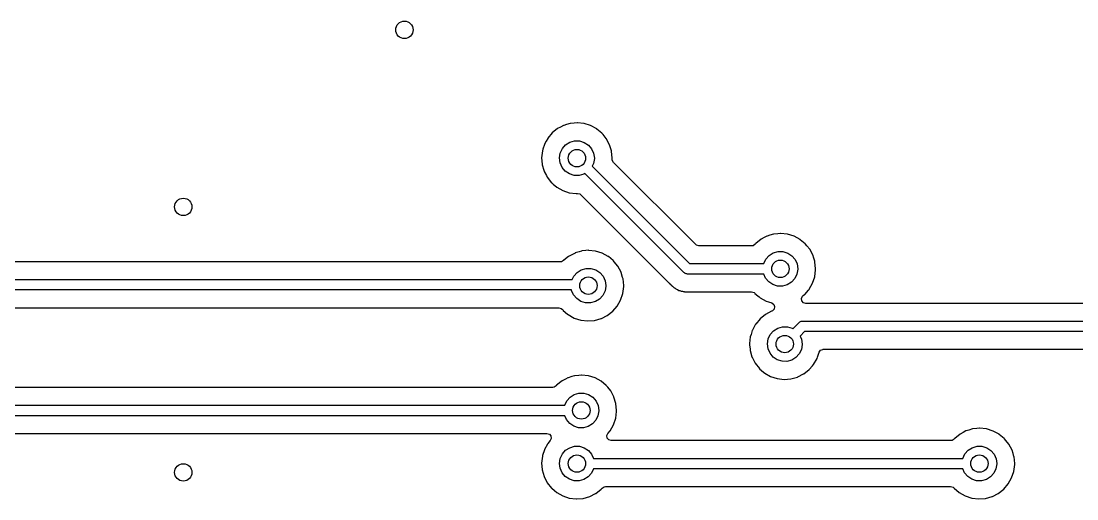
# Model space of a CAD drawing. Extents: x 123 to 292, y -246 to -33.
# Drawn here: x 183.81 to 214.13, y -138.17 to -124.46 of the extents above; entities that cross this region are included whole.
import ezdxf

# ---------------------------------------------------------------- set-up
doc = ezdxf.new("R2010")
doc.units = 0
doc.layers.add('BLACK', color=7, linetype='CONTINUOUS')

msp = doc.modelspace()

# ---------------------------------------------------------------- linework, layer by layer
at = {"layer": 'BLACK', "linetype": 'CONTINUOUS'}
for p, q in [((199.216, -127.549), (199.062, -127.673)), ((199.295, -127.508), (199.216, -127.549)), ((199.386, -127.46), (199.295, -127.508)), ((199.391, -127.457), (199.386, -127.46)), ((199.386, -127.46), (199.386, -127.46)), ((199.47, -127.434), (199.391, -127.457)), ((199.575, -127.403), (199.47, -127.434)), ((199.581, -127.402), (199.575, -127.403)), ((199.575, -127.403), (199.575, -127.403)), ((199.587, -127.401), (199.581, -127.402)), ((199.696, -127.391), (199.587, -127.401)), ((199.587, -127.401), (199.587, -127.401)), ((199.778, -127.384), (199.696, -127.391)), ((199.784, -127.384), (199.778, -127.384)), ((199.969, -127.404), (199.784, -127.384)), ((199.784, -127.384), (199.784, -127.384)), ((199.975, -127.404), (199.969, -127.404)), ((199.969, -127.404), (199.969, -127.404)), ((200.164, -127.463), (199.975, -127.404)), ((200.338, -127.557), (200.164, -127.463)), ((200.342, -127.561), (200.338, -127.557)), ((200.484, -127.678), (200.342, -127.561)), ((200.342, -127.561), (200.342, -127.561)), ((198.889, -127.907), (198.84, -127.998)), ((198.932, -127.83), (198.889, -127.907)), ((198.935, -127.824), (198.932, -127.83)), ((198.932, -127.83), (198.932, -127.83)), ((199.062, -127.673), (198.935, -127.824)), ((199.567, -127.941), (199.703, -127.902)), ((199.703, -127.902), (199.845, -127.902)), ((199.845, -127.902), (199.981, -127.943)), ((200.49, -127.683), (200.484, -127.678)), ((200.494, -127.688), (200.49, -127.683)), ((200.522, -127.722), (200.494, -127.688)), ((200.494, -127.688), (200.494, -127.688)), ((200.615, -127.836), (200.522, -127.722)), ((200.708, -128.011), (200.615, -127.836)), ((198.78, -128.186), (198.758, -128.383)), ((198.795, -128.139), (198.78, -128.186)), ((198.838, -128.004), (198.795, -128.139)), ((198.84, -127.998), (198.838, -128.004)), ((198.838, -128.004), (198.838, -128.004)), ((199.293, -128.251), (199.353, -128.122)), ((199.353, -128.122), (199.447, -128.016)), ((199.447, -128.016), (199.567, -127.941)), ((199.981, -127.943), (200.1, -128.02)), ((200.1, -128.02), (200.192, -128.128)), ((200.192, -128.128), (200.251, -128.257)), ((200.734, -128.097), (200.708, -128.011)), ((200.761, -128.186), (200.734, -128.097)), ((200.765, -128.2), (200.761, -128.186)), ((200.784, -128.397), (200.765, -128.2)), ((198.758, -128.383), (198.758, -128.39)), ((198.758, -128.39), (198.773, -128.567)), ((199.271, -128.391), (199.293, -128.251)), ((199.289, -128.531), (199.271, -128.391)), ((199.347, -128.661), (199.289, -128.531)), ((200.271, -128.409), (200.247, -128.549)), ((200.251, -128.257), (200.271, -128.397)), ((200.271, -128.397), (200.271, -128.409)), ((200.784, -128.424), (200.784, -128.397)), ((200.784, -128.425), (200.784, -128.424)), ((200.787, -128.453), (200.784, -128.425)), ((200.821, -128.516), (200.787, -128.453)), ((203.182, -130.877), (200.821, -128.516)), ((198.773, -128.567), (198.774, -128.58)), ((198.774, -128.58), (198.776, -128.586)), ((198.776, -128.586), (198.821, -128.743)), ((198.821, -128.743), (198.829, -128.77)), ((198.829, -128.77), (198.832, -128.776)), ((198.832, -128.776), (198.893, -128.894)), ((199.438, -128.77), (199.347, -128.661)), ((199.556, -128.848), (199.438, -128.77)), ((199.999, -128.838), (199.97, -128.856)), ((202.84, -131.678), (199.999, -128.838)), ((200.247, -128.549), (200.211, -128.625)), ((200.211, -128.625), (203.008, -131.422)), ((198.893, -128.894), (198.919, -128.946)), ((198.919, -128.946), (199.042, -129.101)), ((199.042, -129.101), (199.047, -129.105)), ((199.047, -129.105), (199.047, -129.105)), ((199.047, -129.105), (199.089, -129.141)), ((199.089, -129.141), (199.193, -129.229)), ((199.691, -128.891), (199.556, -128.848)), ((199.833, -128.893), (199.691, -128.891)), ((199.97, -128.856), (199.833, -128.893)), ((199.193, -129.229), (199.365, -129.326)), ((199.365, -129.326), (199.553, -129.387)), ((199.553, -129.387), (199.75, -129.41)), ((199.75, -129.41), (199.756, -129.41)), ((199.756, -129.41), (199.767, -129.409)), ((199.756, -129.41), (199.756, -129.41)), ((199.767, -129.409), (199.788, -129.407)), ((199.788, -129.407), (199.857, -129.422)), ((199.857, -129.422), (199.887, -129.444)), ((199.887, -129.444), (202.422, -131.98)), ((205.228, -130.635), (205.152, -130.675)), ((205.233, -130.632), (205.228, -130.635)), ((205.228, -130.635), (205.228, -130.635)), ((205.312, -130.609), (205.233, -130.632)), ((205.417, -130.578), (205.312, -130.609)), ((205.423, -130.577), (205.417, -130.578)), ((205.417, -130.578), (205.417, -130.578)), ((205.429, -130.576), (205.423, -130.577)), ((205.538, -130.566), (205.429, -130.576)), ((205.429, -130.576), (205.429, -130.576)), ((205.62, -130.559), (205.538, -130.566)), ((205.626, -130.559), (205.62, -130.559)), ((205.811, -130.579), (205.626, -130.559)), ((205.626, -130.559), (205.626, -130.559)), ((205.817, -130.579), (205.811, -130.579)), ((205.811, -130.579), (205.811, -130.579)), ((206.006, -130.638), (205.817, -130.579)), ((206.18, -130.732), (206.006, -130.638)), ((203.203, -130.893), (203.182, -130.877)), ((203.271, -130.913), (203.203, -130.893)), ((204.79, -130.913), (203.271, -130.913)), ((204.828, -130.908), (204.79, -130.913)), ((204.887, -130.868), (204.828, -130.908)), ((204.9, -130.853), (204.887, -130.868)), ((204.904, -130.848), (204.9, -130.853)), ((205.058, -130.724), (204.904, -130.848)), ((205.152, -130.675), (205.058, -130.724)), ((206.184, -130.736), (206.18, -130.732)), ((206.327, -130.854), (206.184, -130.736)), ((206.184, -130.736), (206.184, -130.736)), ((206.332, -130.858), (206.327, -130.854)), ((206.336, -130.863), (206.332, -130.858)), ((206.377, -130.913), (206.336, -130.863)), ((206.336, -130.863), (206.336, -130.863)), ((206.457, -131.011), (206.377, -130.913)), ((199.532, -131.218), (199.397, -131.327)), ((199.546, -131.207), (199.532, -131.218)), ((199.644, -131.156), (199.546, -131.207)), ((199.716, -131.118), (199.644, -131.156)), ((199.722, -131.115), (199.716, -131.118)), ((199.716, -131.118), (199.716, -131.118)), ((199.832, -131.083), (199.722, -131.115)), ((199.905, -131.061), (199.832, -131.083)), ((199.911, -131.059), (199.905, -131.061)), ((199.905, -131.061), (199.905, -131.061)), ((199.917, -131.059), (199.911, -131.059)), ((200.026, -131.049), (199.917, -131.059)), ((199.917, -131.059), (199.917, -131.059)), ((200.108, -131.041), (200.026, -131.049)), ((200.114, -131.042), (200.108, -131.041)), ((200.299, -131.061), (200.114, -131.042)), ((200.114, -131.042), (200.114, -131.042)), ((200.305, -131.062), (200.299, -131.061)), ((200.299, -131.061), (200.299, -131.061)), ((200.494, -131.12), (200.305, -131.062)), ((200.668, -131.214), (200.494, -131.12)), ((200.673, -131.218), (200.668, -131.214)), ((200.812, -131.334), (200.673, -131.218)), ((200.673, -131.218), (200.673, -131.218)), ((205.195, -131.297), (205.289, -131.191)), ((205.289, -131.191), (205.409, -131.116)), ((205.409, -131.116), (205.545, -131.077)), ((205.545, -131.077), (205.687, -131.077)), ((205.687, -131.077), (205.823, -131.118)), ((205.823, -131.118), (205.942, -131.195)), ((205.942, -131.195), (206.034, -131.303)), ((206.55, -131.186), (206.457, -131.011)), ((206.565, -131.234), (206.55, -131.186)), ((206.6, -131.351), (206.565, -131.234)), ((199.301, -131.371), (174.941, -131.371)), ((199.326, -131.368), (199.301, -131.371)), ((199.389, -131.335), (199.326, -131.368)), ((199.392, -131.331), (199.389, -131.335)), ((199.397, -131.327), (199.392, -131.331)), ((199.397, -131.327), (199.397, -131.327)), ((199.897, -131.598), (200.033, -131.559)), ((200.033, -131.559), (200.175, -131.56)), ((200.175, -131.56), (200.311, -131.601)), ((200.82, -131.341), (200.812, -131.334)), ((200.824, -131.345), (200.82, -131.341)), ((200.845, -131.371), (200.824, -131.345)), ((200.824, -131.345), (200.824, -131.345)), ((200.945, -131.494), (200.845, -131.371)), ((201.038, -131.668), (200.945, -131.494)), ((203.008, -131.422), (205.137, -131.422)), ((205.137, -131.422), (205.195, -131.297)), ((206.034, -131.303), (206.093, -131.432)), ((206.093, -131.432), (206.113, -131.572)), ((206.607, -131.375), (206.6, -131.351)), ((206.626, -131.572), (206.607, -131.375)), ((199.637, -131.879), (199.683, -131.78)), ((199.683, -131.78), (199.777, -131.674)), ((199.777, -131.674), (199.897, -131.598)), ((200.311, -131.601), (200.43, -131.678)), ((200.43, -131.678), (200.522, -131.785)), ((200.522, -131.785), (200.581, -131.914)), ((201.042, -131.681), (201.038, -131.668)), ((201.083, -131.819), (201.042, -131.681)), ((201.095, -131.858), (201.083, -131.819)), ((201.115, -132.055), (201.095, -131.858)), ((202.857, -131.688), (202.84, -131.678)), ((202.871, -131.702), (202.857, -131.688)), ((202.89, -131.707), (202.871, -131.702)), ((202.907, -131.717), (202.89, -131.707)), ((202.927, -131.717), (202.907, -131.717)), ((202.946, -131.722), (202.927, -131.717)), ((205.138, -131.722), (202.946, -131.722)), ((205.189, -131.836), (205.138, -131.722)), ((205.28, -131.945), (205.189, -131.836)), ((206.028, -131.852), (205.932, -131.957)), ((206.089, -131.724), (206.028, -131.852)), ((206.113, -131.584), (206.089, -131.724)), ((206.113, -131.572), (206.113, -131.584)), ((206.539, -131.984), (206.601, -131.797)), ((206.601, -131.797), (206.626, -131.6)), ((206.626, -131.6), (206.626, -131.572)), ((174.593, -131.879), (199.637, -131.879)), ((200.601, -132.067), (200.578, -132.207)), ((200.581, -131.914), (200.601, -132.055)), ((200.601, -132.055), (200.601, -132.067)), ((201.089, -132.279), (201.114, -132.083)), ((201.114, -132.083), (201.115, -132.055)), ((202.422, -131.98), (202.43, -131.988)), ((202.43, -131.988), (202.435, -131.995)), ((202.435, -131.995), (202.44, -132.001)), ((202.44, -132.001), (202.44, -132.001)), ((202.44, -132.001), (202.486, -132.044)), ((202.486, -132.044), (202.489, -132.046)), ((202.489, -132.046), (202.51, -132.067)), ((202.51, -132.067), (202.513, -132.07)), ((202.513, -132.07), (202.522, -132.077)), ((202.522, -132.077), (202.556, -132.109)), ((202.556, -132.109), (202.563, -132.113)), ((202.563, -132.113), (202.563, -132.113)), ((202.563, -132.113), (202.575, -132.119)), ((202.575, -132.119), (202.591, -132.13)), ((202.591, -132.13), (202.601, -132.138)), ((202.601, -132.138), (202.608, -132.143)), ((202.608, -132.143), (202.615, -132.146)), ((202.615, -132.146), (202.615, -132.146)), ((202.615, -132.146), (202.651, -132.162)), ((202.651, -132.162), (202.661, -132.167)), ((202.661, -132.167), (202.702, -132.189)), ((205.398, -132.023), (205.28, -131.945)), ((205.533, -132.066), (205.398, -132.023)), ((205.675, -132.068), (205.533, -132.066)), ((205.812, -132.031), (205.675, -132.068)), ((205.932, -131.957), (205.812, -132.031)), ((206.416, -132.185), (206.437, -132.161)), ((206.437, -132.161), (206.441, -132.156)), ((206.437, -132.161), (206.437, -132.161)), ((206.441, -132.156), (206.539, -131.984)), ((199.618, -132.179), (174.594, -132.179)), ((199.62, -132.189), (199.618, -132.179)), ((199.677, -132.319), (199.62, -132.189)), ((199.768, -132.427), (199.677, -132.319)), ((199.886, -132.506), (199.768, -132.427)), ((200.421, -132.439), (200.3, -132.513)), ((200.516, -132.334), (200.421, -132.439)), ((200.578, -132.207), (200.516, -132.334)), ((200.929, -132.639), (201.027, -132.467)), ((201.027, -132.467), (201.089, -132.279)), ((202.702, -132.189), (202.722, -132.194)), ((202.722, -132.194), (202.741, -132.201)), ((202.741, -132.201), (202.761, -132.209)), ((202.761, -132.209), (202.805, -132.216)), ((202.805, -132.216), (202.806, -132.217)), ((202.806, -132.217), (202.818, -132.219)), ((202.818, -132.219), (202.846, -132.226)), ((202.846, -132.226), (202.863, -132.231)), ((202.863, -132.231), (202.884, -132.231)), ((202.884, -132.231), (202.904, -132.232)), ((202.904, -132.232), (202.925, -132.235)), ((202.925, -132.235), (202.971, -132.231)), ((202.971, -132.231), (202.983, -132.231)), ((202.983, -132.231), (204.787, -132.231)), ((204.787, -132.231), (204.856, -132.251)), ((204.856, -132.251), (204.878, -132.269)), ((204.878, -132.269), (204.88, -132.271)), ((204.88, -132.271), (204.884, -132.276)), ((204.884, -132.276), (204.968, -132.347)), ((204.968, -132.347), (205.006, -132.38)), ((205.006, -132.38), (205.035, -132.404)), ((205.035, -132.404), (205.207, -132.501)), ((206.222, -132.421), (206.252, -132.356)), ((206.232, -132.491), (206.222, -132.421)), ((206.252, -132.356), (206.269, -132.339)), ((206.269, -132.339), (206.307, -132.31)), ((206.307, -132.31), (206.312, -132.306)), ((206.312, -132.306), (206.416, -132.185)), ((174.939, -132.688), (199.255, -132.688)), ((199.255, -132.688), (199.323, -132.708)), ((199.323, -132.708), (199.354, -132.735)), ((199.354, -132.735), (199.372, -132.759)), ((199.372, -132.759), (199.377, -132.763)), ((199.377, -132.763), (199.377, -132.763)), ((199.377, -132.763), (199.502, -132.869)), ((200.021, -132.548), (199.886, -132.506)), ((200.163, -132.551), (200.021, -132.548)), ((200.3, -132.513), (200.163, -132.551)), ((200.8, -132.788), (200.929, -132.639)), ((205.207, -132.501), (205.27, -132.521)), ((205.27, -132.521), (205.363, -132.551)), ((205.363, -132.551), (205.421, -132.591)), ((205.389, -132.779), (205.371, -132.788)), ((205.437, -132.727), (205.389, -132.779)), ((205.421, -132.591), (205.449, -132.657)), ((205.449, -132.657), (205.437, -132.727)), ((206.279, -132.544), (206.232, -132.491)), ((206.347, -132.564), (206.279, -132.544)), ((239.969, -132.564), (206.347, -132.564)), ((199.502, -132.869), (199.523, -132.887)), ((199.523, -132.887), (199.695, -132.983)), ((199.695, -132.983), (199.884, -133.044)), ((199.884, -133.044), (200.08, -133.068)), ((200.08, -133.068), (200.086, -133.067)), ((200.086, -133.067), (200.271, -133.053)), ((200.086, -133.067), (200.086, -133.067)), ((200.271, -133.053), (200.271, -133.053)), ((200.271, -133.053), (200.277, -133.053)), ((200.277, -133.053), (200.468, -132.999)), ((200.468, -132.999), (200.473, -132.997)), ((200.473, -132.997), (200.639, -132.913)), ((200.473, -132.997), (200.473, -132.997)), ((200.639, -132.913), (200.644, -132.91)), ((200.639, -132.913), (200.639, -132.913)), ((200.644, -132.91), (200.8, -132.788)), ((205.031, -133.007), (204.904, -133.158)), ((205.185, -132.883), (205.031, -133.007)), ((205.36, -132.791), (205.185, -132.883)), ((205.366, -132.79), (205.36, -132.791)), ((205.371, -132.788), (205.366, -132.79)), ((206.192, -133.088), (206.209, -133.078)), ((206.209, -133.078), (206.229, -133.078)), ((206.229, -133.078), (206.248, -133.073)), ((206.248, -133.073), (240.316, -133.073)), ((204.807, -133.338), (204.77, -133.453)), ((204.809, -133.332), (204.807, -133.338)), ((204.807, -133.338), (204.807, -133.338)), ((204.848, -133.26), (204.809, -133.332)), ((204.901, -133.164), (204.848, -133.26)), ((204.904, -133.158), (204.901, -133.164)), ((204.901, -133.164), (204.901, -133.164)), ((205.322, -133.456), (205.416, -133.35)), ((205.416, -133.35), (205.536, -133.275)), ((205.536, -133.275), (205.672, -133.236)), ((205.672, -133.236), (205.814, -133.236)), ((205.814, -133.236), (205.95, -133.277)), ((205.95, -133.277), (205.969, -133.29)), ((205.969, -133.29), (206.142, -133.117)), ((206.142, -133.117), (206.159, -133.107)), ((206.159, -133.107), (206.173, -133.093)), ((206.173, -133.093), (206.192, -133.088)), ((206.31, -133.373), (206.18, -133.503)), ((240.317, -133.373), (206.31, -133.373)), ((204.749, -133.52), (204.727, -133.717)), ((204.77, -133.453), (204.749, -133.52)), ((205.24, -133.725), (205.262, -133.585)), ((205.262, -133.585), (205.322, -133.456)), ((206.18, -133.503), (206.22, -133.591)), ((206.22, -133.591), (206.24, -133.731)), ((204.727, -133.717), (204.73, -133.756)), ((204.73, -133.756), (204.741, -133.881)), ((204.741, -133.881), (204.743, -133.914)), ((204.743, -133.914), (204.745, -133.92)), ((204.745, -133.92), (204.796, -134.098)), ((205.258, -133.865), (205.24, -133.725)), ((205.316, -133.995), (205.258, -133.865)), ((206.216, -133.883), (206.155, -134.011)), ((206.24, -133.743), (206.216, -133.883)), ((206.24, -133.731), (206.24, -133.743)), ((206.678, -134.107), (206.724, -133.968)), ((206.724, -133.968), (206.765, -133.909)), ((206.765, -133.909), (206.83, -133.882)), ((206.83, -133.882), (206.844, -133.881)), ((206.844, -133.881), (239.966, -133.881)), ((204.796, -134.098), (204.798, -134.104)), ((204.798, -134.104), (204.801, -134.11)), ((204.801, -134.11), (204.88, -134.264)), ((204.88, -134.264), (204.888, -134.28)), ((204.888, -134.28), (205.011, -134.435)), ((205.407, -134.104), (205.316, -133.995)), ((205.525, -134.182), (205.407, -134.104)), ((205.66, -134.225), (205.525, -134.182)), ((205.802, -134.227), (205.66, -134.225)), ((205.939, -134.19), (205.802, -134.227)), ((206.059, -134.116), (205.939, -134.19)), ((206.155, -134.011), (206.059, -134.116)), ((206.568, -134.315), (206.666, -134.143)), ((206.666, -134.143), (206.678, -134.107)), ((205.011, -134.435), (205.016, -134.439)), ((205.016, -134.439), (205.016, -134.439)), ((205.016, -134.439), (205.131, -134.537)), ((205.131, -134.537), (205.162, -134.563)), ((205.162, -134.563), (205.334, -134.66)), ((206.112, -134.673), (206.277, -134.589)), ((206.277, -134.589), (206.283, -134.587)), ((206.277, -134.589), (206.277, -134.589)), ((206.283, -134.587), (206.439, -134.465)), ((206.439, -134.465), (206.535, -134.353)), ((206.535, -134.353), (206.564, -134.32)), ((206.564, -134.32), (206.568, -134.315)), ((206.564, -134.32), (206.564, -134.32)), ((199.343, -134.788), (199.189, -134.912)), ((199.445, -134.735), (199.343, -134.788)), ((199.513, -134.699), (199.445, -134.735)), ((199.518, -134.696), (199.513, -134.699)), ((199.513, -134.699), (199.513, -134.699)), ((199.625, -134.665), (199.518, -134.696)), ((199.702, -134.642), (199.625, -134.665)), ((199.708, -134.641), (199.702, -134.642)), ((199.702, -134.642), (199.702, -134.642)), ((199.714, -134.64), (199.708, -134.641)), ((199.823, -134.63), (199.714, -134.64)), ((199.714, -134.64), (199.714, -134.64)), ((199.905, -134.623), (199.823, -134.63)), ((199.911, -134.623), (199.905, -134.623)), ((200.096, -134.643), (199.911, -134.623)), ((199.911, -134.623), (199.911, -134.623)), ((200.102, -134.643), (200.096, -134.643)), ((200.096, -134.643), (200.096, -134.643)), ((200.291, -134.702), (200.102, -134.643)), ((200.465, -134.796), (200.291, -134.702)), ((200.469, -134.8), (200.465, -134.796)), ((200.612, -134.918), (200.469, -134.8)), ((200.469, -134.8), (200.469, -134.8)), ((205.334, -134.66), (205.522, -134.721)), ((205.522, -134.721), (205.719, -134.744)), ((205.719, -134.744), (205.725, -134.744)), ((205.725, -134.744), (205.91, -134.729)), ((205.725, -134.744), (205.725, -134.744)), ((205.91, -134.729), (205.91, -134.729)), ((205.91, -134.729), (205.916, -134.729)), ((205.916, -134.729), (206.106, -134.676)), ((206.106, -134.676), (206.112, -134.673)), ((206.112, -134.673), (206.112, -134.673)), ((199.075, -134.977), (181.903, -134.977)), ((199.113, -134.972), (199.075, -134.977)), ((199.172, -134.932), (199.113, -134.972)), ((199.185, -134.917), (199.172, -134.932)), ((199.189, -134.912), (199.185, -134.917)), ((199.574, -135.255), (199.694, -135.18)), ((199.694, -135.18), (199.83, -135.141)), ((199.83, -135.141), (199.972, -135.141)), ((199.972, -135.141), (200.108, -135.182)), ((200.108, -135.182), (200.227, -135.259)), ((200.617, -134.922), (200.612, -134.918)), ((200.621, -134.927), (200.617, -134.922)), ((200.657, -134.971), (200.621, -134.927)), ((200.621, -134.927), (200.621, -134.927)), ((200.742, -135.075), (200.657, -134.971)), ((200.83, -135.241), (200.742, -135.075)), ((181.472, -135.486), (199.422, -135.486)), ((199.422, -135.486), (199.48, -135.361)), ((199.48, -135.361), (199.574, -135.255)), ((200.227, -135.259), (200.319, -135.367)), ((200.319, -135.367), (200.378, -135.496)), ((200.378, -135.496), (200.398, -135.636)), ((200.835, -135.25), (200.83, -135.241)), ((200.892, -135.439), (200.835, -135.25)), ((200.911, -135.636), (200.892, -135.439)), ((199.423, -135.786), (181.391, -135.786)), ((199.474, -135.9), (199.423, -135.786)), ((200.374, -135.788), (200.313, -135.916)), ((200.398, -135.648), (200.374, -135.788)), ((200.398, -135.636), (200.398, -135.648)), ((200.886, -135.861), (200.911, -135.664)), ((200.911, -135.664), (200.911, -135.636)), ((199.565, -136.009), (199.474, -135.9)), ((199.683, -136.087), (199.565, -136.009)), ((199.818, -136.13), (199.683, -136.087)), ((200.097, -136.095), (199.96, -136.132)), ((200.217, -136.021), (200.097, -136.095)), ((200.313, -135.916), (200.217, -136.021)), ((200.726, -136.22), (200.824, -136.048)), ((200.824, -136.048), (200.886, -135.861)), ((181.651, -136.294), (198.91, -136.294)), ((198.91, -136.294), (198.979, -136.315)), ((198.979, -136.315), (199.025, -136.368)), ((199.025, -136.368), (199.035, -136.438)), ((199.96, -136.132), (199.818, -136.13)), ((200.634, -136.358), (200.663, -136.293)), ((200.644, -136.428), (200.634, -136.358)), ((200.663, -136.293), (200.726, -136.22)), ((210.773, -136.312), (210.619, -136.436)), ((210.863, -136.265), (210.773, -136.312)), ((210.943, -136.223), (210.863, -136.265)), ((210.948, -136.22), (210.943, -136.223)), ((210.943, -136.223), (210.943, -136.223)), ((211.027, -136.197), (210.948, -136.22)), ((211.132, -136.166), (211.027, -136.197)), ((211.138, -136.165), (211.132, -136.166)), ((211.132, -136.166), (211.132, -136.166)), ((211.144, -136.164), (211.138, -136.165)), ((211.253, -136.154), (211.144, -136.164)), ((211.144, -136.164), (211.144, -136.164)), ((211.335, -136.147), (211.253, -136.154)), ((211.341, -136.147), (211.335, -136.147)), ((211.526, -136.167), (211.341, -136.147)), ((211.341, -136.147), (211.341, -136.147)), ((211.532, -136.167), (211.526, -136.167)), ((211.526, -136.167), (211.526, -136.167)), ((211.721, -136.226), (211.532, -136.167)), ((211.895, -136.32), (211.721, -136.226)), ((211.899, -136.324), (211.895, -136.32)), ((212.042, -136.442), (211.899, -136.324)), ((211.899, -136.324), (211.899, -136.324)), ((198.928, -136.599), (198.84, -136.761)), ((198.932, -136.593), (198.928, -136.599)), ((198.935, -136.587), (198.932, -136.593)), ((198.932, -136.593), (198.932, -136.593)), ((199.007, -136.501), (198.935, -136.587)), ((199.035, -136.438), (199.007, -136.501)), ((199.447, -136.779), (199.567, -136.704)), ((199.567, -136.704), (199.703, -136.665)), ((199.703, -136.665), (199.845, -136.665)), ((199.845, -136.665), (199.981, -136.706)), ((199.981, -136.706), (200.1, -136.783)), ((200.69, -136.481), (200.644, -136.428)), ((200.758, -136.501), (200.69, -136.481)), ((210.505, -136.501), (200.758, -136.501)), ((210.543, -136.496), (210.505, -136.501)), ((210.602, -136.456), (210.543, -136.496)), ((210.615, -136.441), (210.602, -136.456)), ((210.619, -136.436), (210.615, -136.441)), ((211.004, -136.779), (211.124, -136.704)), ((211.124, -136.704), (211.26, -136.665)), ((211.26, -136.665), (211.402, -136.665)), ((211.402, -136.665), (211.538, -136.706)), ((211.538, -136.706), (211.657, -136.783)), ((212.047, -136.446), (212.042, -136.442)), ((212.051, -136.451), (212.047, -136.446)), ((212.09, -136.499), (212.051, -136.451)), ((212.051, -136.451), (212.051, -136.451)), ((212.172, -136.599), (212.09, -136.499)), ((212.265, -136.774), (212.172, -136.599)), ((198.78, -136.949), (198.758, -137.146)), ((198.786, -136.931), (198.78, -136.949)), ((198.838, -136.767), (198.786, -136.931)), ((198.84, -136.761), (198.838, -136.767)), ((198.838, -136.767), (198.838, -136.767)), ((199.271, -137.154), (199.293, -137.014)), ((199.293, -137.014), (199.353, -136.885)), ((199.353, -136.885), (199.447, -136.779)), ((200.1, -136.783), (200.192, -136.891)), ((200.192, -136.891), (200.247, -137.01)), ((200.247, -137.01), (210.852, -137.01)), ((210.852, -137.01), (210.91, -136.885)), ((210.91, -136.885), (211.004, -136.779)), ((211.657, -136.783), (211.749, -136.891)), ((211.749, -136.891), (211.808, -137.02)), ((211.808, -137.02), (211.828, -137.16)), ((212.295, -136.874), (212.265, -136.774)), ((212.319, -136.954), (212.295, -136.874)), ((212.322, -136.963), (212.319, -136.954)), ((212.341, -137.16), (212.322, -136.963)), ((198.758, -137.146), (198.758, -137.152)), ((198.758, -137.152), (198.773, -137.331)), ((199.289, -137.294), (199.271, -137.154)), ((199.347, -137.424), (199.289, -137.294)), ((200.247, -137.312), (200.186, -137.44)), ((200.248, -137.31), (200.247, -137.312)), ((210.853, -137.31), (200.248, -137.31)), ((210.904, -137.424), (210.853, -137.31)), ((211.804, -137.312), (211.743, -137.44)), ((211.828, -137.172), (211.804, -137.312)), ((211.828, -137.16), (211.828, -137.172)), ((212.316, -137.385), (212.341, -137.188)), ((212.341, -137.164), (212.341, -137.16)), ((212.341, -137.17), (212.341, -137.164)), ((212.341, -137.164), (212.341, -137.164)), ((212.341, -137.188), (212.341, -137.17)), ((198.773, -137.331), (198.774, -137.343)), ((198.774, -137.343), (198.829, -137.533)), ((198.829, -137.533), (198.919, -137.709)), ((199.438, -137.533), (199.347, -137.424)), ((199.556, -137.611), (199.438, -137.533)), ((199.691, -137.654), (199.556, -137.611)), ((199.97, -137.619), (199.833, -137.656)), ((200.09, -137.545), (199.97, -137.619)), ((200.186, -137.44), (200.09, -137.545)), ((210.995, -137.533), (210.904, -137.424)), ((211.113, -137.611), (210.995, -137.533)), ((211.248, -137.654), (211.113, -137.611)), ((211.527, -137.619), (211.39, -137.656)), ((211.647, -137.545), (211.527, -137.619)), ((211.743, -137.44), (211.647, -137.545)), ((212.156, -137.744), (212.254, -137.572)), ((212.254, -137.572), (212.316, -137.385)), ((198.919, -137.709), (199.042, -137.864)), ((199.042, -137.864), (199.047, -137.868)), ((199.047, -137.868), (199.047, -137.868)), ((199.047, -137.868), (199.126, -137.935)), ((199.126, -137.935), (199.193, -137.992)), ((199.833, -137.656), (199.691, -137.654)), ((200.314, -138.016), (200.47, -137.894)), ((200.47, -137.894), (200.497, -137.862)), ((200.497, -137.862), (200.557, -137.824)), ((200.557, -137.824), (200.593, -137.819)), ((200.593, -137.819), (210.502, -137.819)), ((210.502, -137.819), (210.571, -137.839)), ((210.571, -137.839), (210.593, -137.857)), ((210.593, -137.857), (210.595, -137.859)), ((210.595, -137.859), (210.599, -137.864)), ((210.599, -137.864), (210.75, -137.992)), ((211.39, -137.656), (211.248, -137.654)), ((211.871, -138.016), (212.027, -137.894)), ((212.027, -137.894), (212.156, -137.744)), ((199.193, -137.992), (199.365, -138.089)), ((199.365, -138.089), (199.553, -138.15)), ((199.553, -138.15), (199.75, -138.173)), ((199.75, -138.173), (199.756, -138.173)), ((199.756, -138.173), (199.941, -138.158)), ((199.756, -138.173), (199.756, -138.173)), ((199.941, -138.158), (199.941, -138.158)), ((199.941, -138.158), (199.947, -138.158)), ((199.947, -138.158), (200.137, -138.105)), ((200.137, -138.105), (200.143, -138.102)), ((200.143, -138.102), (200.308, -138.018)), ((200.143, -138.102), (200.143, -138.102)), ((200.308, -138.018), (200.314, -138.016)), ((200.308, -138.018), (200.308, -138.018)), ((210.75, -137.992), (210.922, -138.089)), ((210.922, -138.089), (211.11, -138.15)), ((211.11, -138.15), (211.307, -138.173)), ((211.307, -138.173), (211.313, -138.173)), ((211.313, -138.173), (211.498, -138.158)), ((211.313, -138.173), (211.313, -138.173)), ((211.498, -138.158), (211.498, -138.158)), ((211.498, -138.158), (211.504, -138.158)), ((211.504, -138.158), (211.694, -138.105)), ((211.694, -138.105), (211.7, -138.102)), ((211.7, -138.102), (211.865, -138.018)), ((211.7, -138.102), (211.7, -138.102)), ((211.865, -138.018), (211.871, -138.016)), ((211.865, -138.018), (211.865, -138.018))]:
    msp.add_line(p, q, dxfattribs=at)
at = {"layer": 'BLACK'}
for centre in [(194.818, -124.714), (199.771, -128.397), (188.468, -129.794), (205.613, -131.572), (200.101, -132.055), (205.74, -133.731), (199.898, -135.636), (199.771, -137.16), (211.328, -137.16), (188.468, -137.414)]:
    msp.add_circle(centre, 0.25, dxfattribs=at)

doc.saveas('drawing.dxf')
